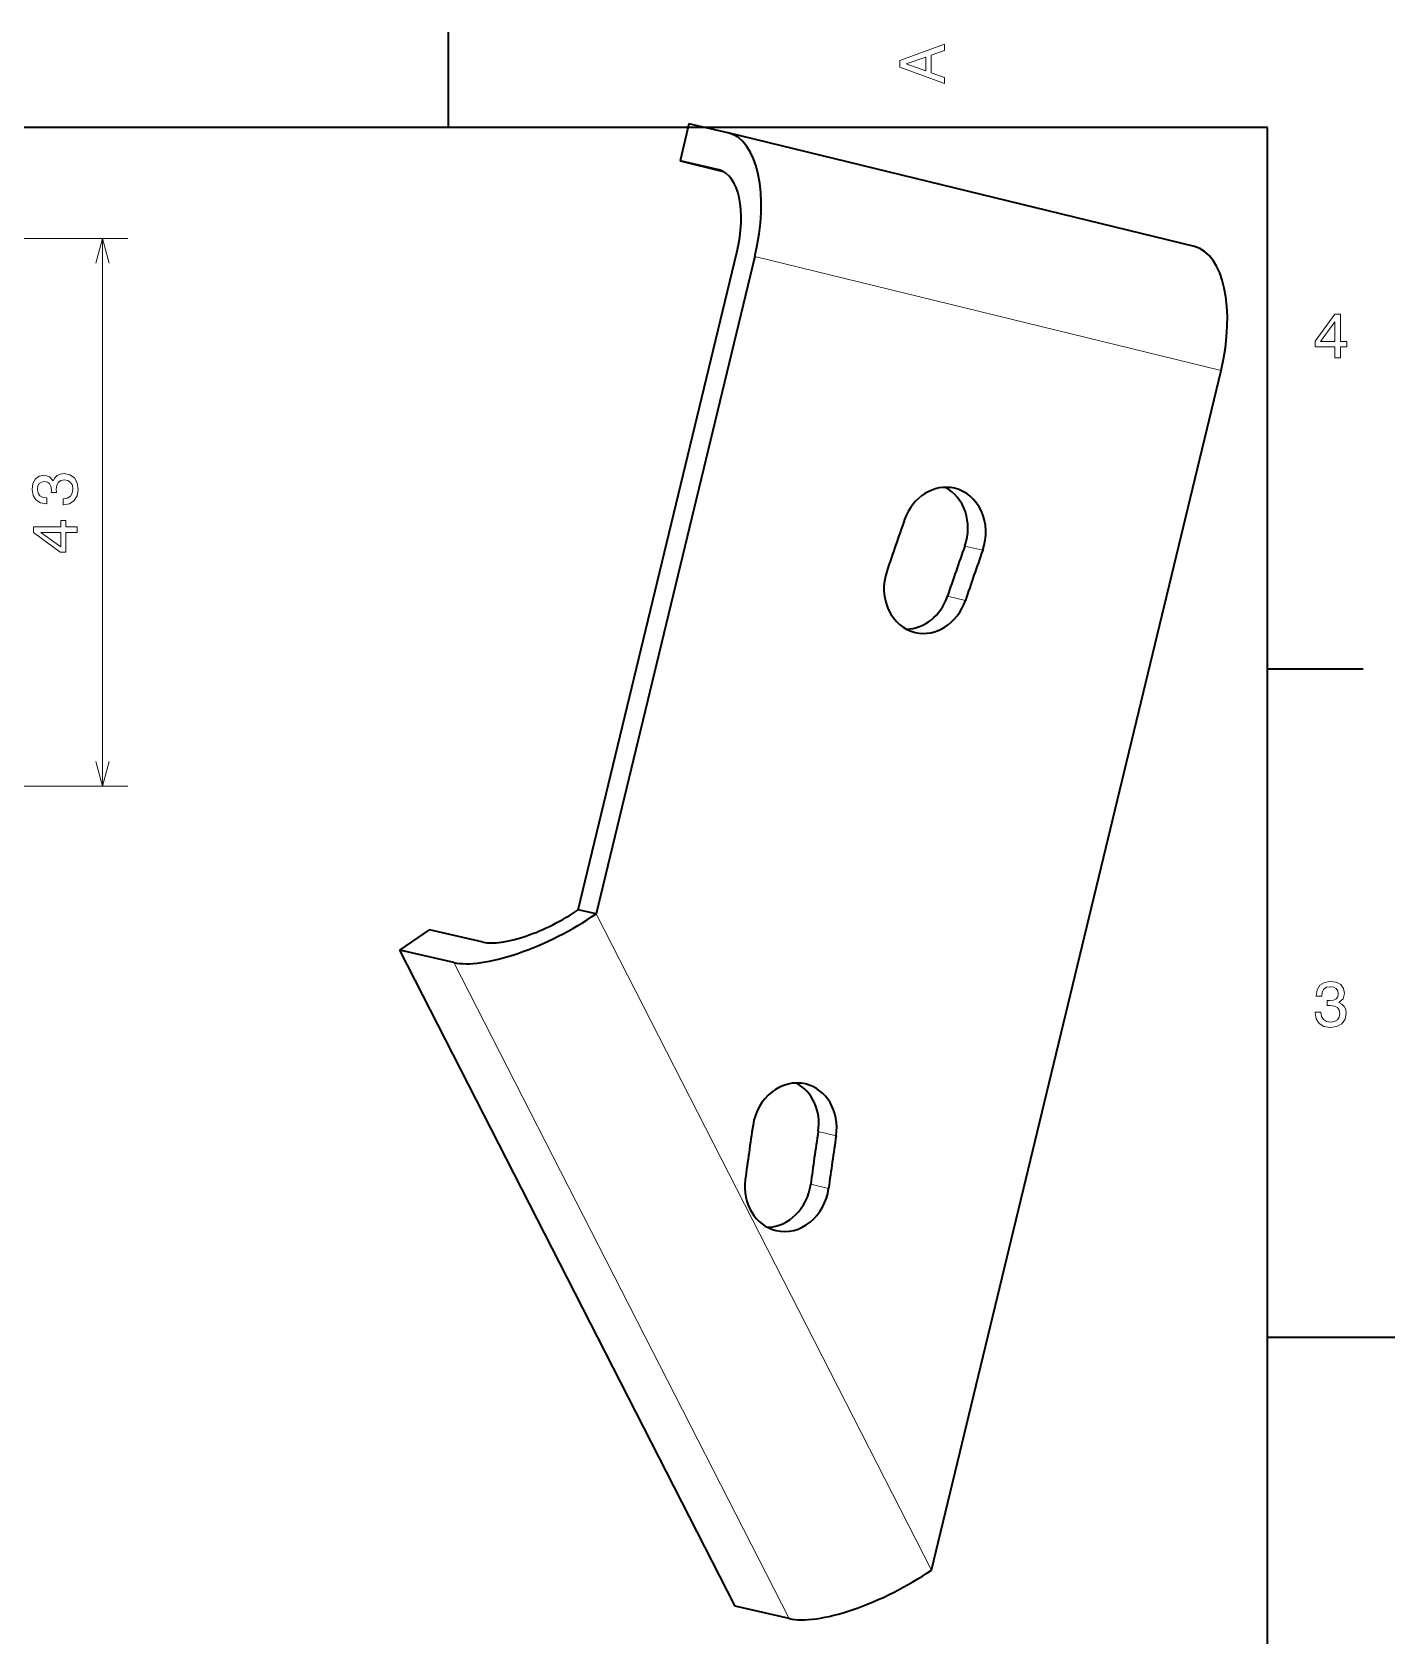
# Model space of a CAD drawing. Extents: x 0 to 297, y 0 to 210.
# Drawn here: x 190 to 297, y 81.5 to 207.5 of the extents above; entities that cross this region are included whole.
import ezdxf

# ---------------------------------------------------------------- set-up
doc = ezdxf.new("R2010")
doc.units = 0

msp = doc.modelspace()

# ---------------------------------------------------------------- linework, layer by layer
at = {"color": 7, "lineweight": 35, "ltscale": 0.1875}
for p, q in [((222.699997, 200), (222.699997, 207.5)), ((287, 157.5), (294.5, 157.5))]:
    msp.add_line(p, q, dxfattribs=at)
at = {"color": 7, "lineweight": 35, "ltscale": 0.074999}
msp.add_line((241.584869, 200.304291), (240.881012, 197.388077), dxfattribs=at)
at = {"color": 7, "lineweight": 35, "ltscale": 0.078347}
for p, q in [((244.63797, 199.59729), (241.584869, 200.304291)), ((243.934113, 196.681061), (240.881012, 197.388077))]:
    msp.add_line(p, q, dxfattribs=at)
at = {"color": 7, "lineweight": 35}
for p, q in [((287, 200), (10, 200)), ((281.258881, 190.649979), (244.662613, 199.591431)), ((287, 10), (287, 200)), ((232.884369, 138.569519), (245.344666, 190.195999)), ((246.753799, 189.86969), (234.293488, 138.243195)), ((260.610199, 86.710709), (283.350067, 180.928238)), ((245.209656, 83.876328), (218.892944, 135.408813))]:
    msp.add_line(p, q, dxfattribs=at)
at = {"color": 7, "lineweight": 35, "ltscale": 0.086891}
msp.add_line((240.881012, 197.388077), (244.257339, 196.563141), dxfattribs=at)
at = {"color": 7, "lineweight": 13, "ltscale": 0.000726}
msp.add_line((243.934113, 196.681061), (243.962311, 196.674179), dxfattribs=at)
at = {"color": 230, "lineweight": 13}
for p, q in [((172.149063, 191.284866), (197.544922, 191.284866)), ((195.544922, 148.284851), (195.544922, 191.284866)), ((172.149063, 148.284851), (197.544922, 148.284851))]:
    msp.add_line(p, q, dxfattribs=at)
at = {"color": 7, "lineweight": 13}
for p, q in [((246.753799, 189.86969), (283.350067, 180.928238)), ((260.610199, 86.710709), (234.293488, 138.243195)), ((249.437027, 82.8974), (223.120316, 134.429886))]:
    msp.add_line(p, q, dxfattribs=at)
at = {"color": 7, "lineweight": 13, "ltscale": 0.03616}
for p, q in [((264.645386, 166.811859), (263.236267, 167.138168)), ((253.136169, 120.818871), (251.727051, 121.14518)), ((252.547485, 116.686974), (251.138367, 117.013283))]:
    msp.add_line(p, q, dxfattribs=at)
at = {"color": 7, "lineweight": 13, "ltscale": 0.036161}
msp.add_line((263.285065, 162.8685), (261.875916, 163.194809), dxfattribs=at)
at = {"color": 7, "lineweight": 35, "ltscale": 0.03616}
msp.add_line((234.293488, 138.243195), (232.884369, 138.569519), dxfattribs=at)
at = {"color": 7, "lineweight": 35, "ltscale": 0.070322}
msp.add_line((218.892944, 135.408813), (221.208221, 137.006226), dxfattribs=at)
at = {"color": 7, "lineweight": 35, "ltscale": 0.108481}
for p, q in [((225.435593, 136.027298), (221.208221, 137.006226)), ((223.120316, 134.429886), (218.892944, 135.408813)), ((249.437027, 82.8974), (245.209656, 83.876328))]:
    msp.add_line(p, q, dxfattribs=at)
at = {"color": 7, "lineweight": 35, "ltscale": 0.25}
msp.add_line((287, 105), (297, 105), dxfattribs=at)
at = {"color": 7, "lineweight": 13}
for points in [[(261.633209, 203.466858), (261.633209, 203.930847), (260.604401, 204.298996), (260.604401, 205.695969), (261.633209, 206.064133), (261.633209, 206.538193), (258.128174, 205.257217), (258.128174, 204.742798)], [(260.17572, 204.460388), (258.632477, 205), (260.17572, 205.539627)], [(292.277374, 181.916794), (292.731262, 181.916794), (292.731262, 182.784225), (293.23056, 182.784225), (293.23056, 183.187683), (292.731262, 183.187683), (292.731262, 185.341141), (292.272339, 185.341141), (290.739197, 183.228027), (290.739197, 182.784225), (292.277374, 182.784225)], [(291.162842, 183.187683), (292.277374, 184.756134), (292.277374, 183.187683)], [(290.729126, 130.51622), (290.729126, 130.480911), (290.809814, 129.996765), (291.046844, 129.633652), (291.420044, 129.401657), (291.914276, 129.315933), (292.438782, 129.401657), (292.832153, 129.623566), (293.08429, 129.976593), (293.175079, 130.430481), (293.134735, 130.728027), (293.023773, 130.970108), (292.842224, 131.156708), (292.600159, 131.292877), (292.927948, 131.565216), (293.043945, 131.998932), (292.968292, 132.392303), (292.751434, 132.68985), (292.398407, 132.87645), (291.914276, 132.942017), (291.460388, 132.861313), (291.112396, 132.63942), (290.885468, 132.286392), (290.809814, 131.817368), (290.809814, 131.782074), (291.258636, 131.782074), (291.299011, 132.104828), (291.430115, 132.336823), (291.641937, 132.478027), (291.939484, 132.528473), (292.201721, 132.488113), (292.393372, 132.382217), (292.509369, 132.210739), (292.554749, 131.97876), (292.509369, 131.731628), (292.388336, 131.565216), (292.176514, 131.46434), (291.889069, 131.434082), (291.692383, 131.439133), (291.692383, 131.04071), (291.939484, 131.050797), (292.257202, 131.005417), (292.494232, 130.884369), (292.635468, 130.687683), (292.685883, 130.430481), (292.630402, 130.13797), (292.484161, 129.921112), (292.252167, 129.784943), (291.944519, 129.739563), (291.626801, 129.789993), (291.394806, 129.941284), (291.248566, 130.183365), (291.193085, 130.51622)]]:
    msp.add_lwpolyline(points, close=True, dxfattribs=at)
at = {"color": 230, "lineweight": 13}
for points in [[(196.062561, 189.353012), (195.544922, 191.284866), (195.027283, 189.353012)], [(195.027283, 150.216705), (195.544922, 148.284851), (196.062561, 150.216705)]]:
    msp.add_lwpolyline(points, dxfattribs=at)
for points in [[(192.445496, 170.381973), (192.480804, 170.381973), (192.964951, 170.462677), (193.328064, 170.699707), (193.560059, 171.072906), (193.645782, 171.567139), (193.560059, 172.091629), (193.33815, 172.485001), (192.985123, 172.737152), (192.531235, 172.827942), (192.233688, 172.787598), (191.991608, 172.676636), (191.805008, 172.495087), (191.668839, 172.253021), (191.3965, 172.580826), (190.962784, 172.696808), (190.569412, 172.62117), (190.271866, 172.404312), (190.085266, 172.051285), (190.019699, 171.567139), (190.100403, 171.113251), (190.322296, 170.765259), (190.675323, 170.538315), (191.144348, 170.462677), (191.179642, 170.462677), (191.179642, 170.911514), (190.856888, 170.951859), (190.624893, 171.082977), (190.483688, 171.2948), (190.433243, 171.592346), (190.473602, 171.854599), (190.579498, 172.046234), (190.750977, 172.162231), (190.982956, 172.207626), (191.230087, 172.162231), (191.3965, 172.041199), (191.497375, 171.829376), (191.527634, 171.541916), (191.522583, 171.34523), (191.921005, 171.34523), (191.910919, 171.592346), (191.956299, 171.910065), (192.077347, 172.147095), (192.274033, 172.288315), (192.531235, 172.338745), (192.823746, 172.283264), (193.040604, 172.137024), (193.176773, 171.905029), (193.222153, 171.597397), (193.171722, 171.279663), (193.020432, 171.047684), (192.778351, 170.901428), (192.445496, 170.845947)], [(193.544922, 168.194214), (193.544922, 168.648117), (192.67749, 168.648117), (192.67749, 169.1474), (192.274033, 169.1474), (192.274033, 168.648117), (190.120575, 168.648117), (190.120575, 168.189178), (192.233688, 166.656036), (192.67749, 166.656036), (192.67749, 168.194214)], [(192.274033, 167.079681), (190.705582, 168.194214), (192.274033, 168.194214)]]:
    msp.add_lwpolyline(points, close=True, dxfattribs=at)
at = {"color": 7, "lineweight": 35}
for centre, major_axis, ratio, start_param, end_param in [((242.526428, 190.848618), (2.136108, 8.742828), 0.48211, 6.2831678425, 6.289005895), ((242.526428, 190.848618), (2.136108, 8.742828), 0.48211, 4.7182095682, 6.2831678425), ((242.526428, 190.848618), (1.424072, 5.828552), 0.48211, 6.2831678425, 6.289005895), ((242.526428, 190.848618), (1.424072, 5.828552), 0.48211, 4.7182095682, 6.2831678425), ((279.122711, 181.907166), (2.136108, 8.742828), 0.48211, 4.7182095682, 6.2831678425), ((261.579956, 168.016327), (-0.846008, -3.653324), 0.876096, 3.1416045385, 4.5835391216), ((260.170837, 168.342636), (-0.846008, -3.653324), 0.876096, 1.441946468, 2.9198425935), ((261.579956, 168.016327), (-0.846008, -3.653324), 0.876096, 1.441946468, 3.1416045385), ((443.257416, 96.631821), (-50.985672, -220.173706), 0.876096, 4.5835391216, 4.6026620226), ((441.848297, 96.95813), (-49.293686, -212.86705), 0.876096, 4.5835391216, 4.6026620226), ((443.257416, 96.631821), (-49.293686, -212.86705), 0.876096, 4.5835391216, 4.6026620226), ((260.196289, 164.00528), (-0.846008, -3.653324), 0.876096, 4.6026620226, 6.283220633), ((258.78717, 164.331589), (-0.846008, -3.653324), 0.876096, 0.2218129051, 1.461069369), ((260.196289, 164.00528), (-0.846008, -3.653324), 0.876096, 0.0000353259, 1.461069369), ((230.066116, 139.222137), (-5.343536, -2.728848), 0.33405, 0.377768348, 1.9485646748), ((230.066116, 139.222137), (-8.015305, -4.093273), 0.33405, 0.377768348, 1.9485646748), ((249.873215, 121.233978), (-0.846008, -3.653324), 0.876096, 3.1415548561, 4.8009620214), ((248.464096, 121.560295), (-0.846008, -3.653324), 0.876096, 1.6593693678, 2.9195232955), ((249.873215, 121.233978), (-0.846008, -3.653324), 0.876096, 1.6593693678, 3.1415548561), ((443.257416, 96.631821), (-50.985672, -220.173706), 0.876096, 4.8009620214, 4.8200849224), ((441.848297, 96.95813), (-49.293686, -212.86705), 0.876096, 4.8009620214, 4.8200849224), ((443.257416, 96.631821), (-49.293686, -212.86705), 0.876096, 4.8009620214, 4.8200849224), ((249.274429, 117.031166), (-0.846008, -3.653324), 0.876096, 4.8200849224, 6.2831484003), ((247.865311, 117.357475), (-0.846008, -3.653324), 0.876096, 0.2220686297, 1.6784922689), ((249.274429, 117.031166), (-0.846008, -3.653324), 0.876096, 6.2831484003, 7.961677576), ((256.382843, 87.689651), (-8.015305, -4.093273), 0.33405, 0.377768348, 1.9485646748)]:
    msp.add_ellipse(centre, major_axis=major_axis, ratio=ratio, start_param=start_param, end_param=end_param, dxfattribs=at)

doc.saveas('drawing.dxf')
